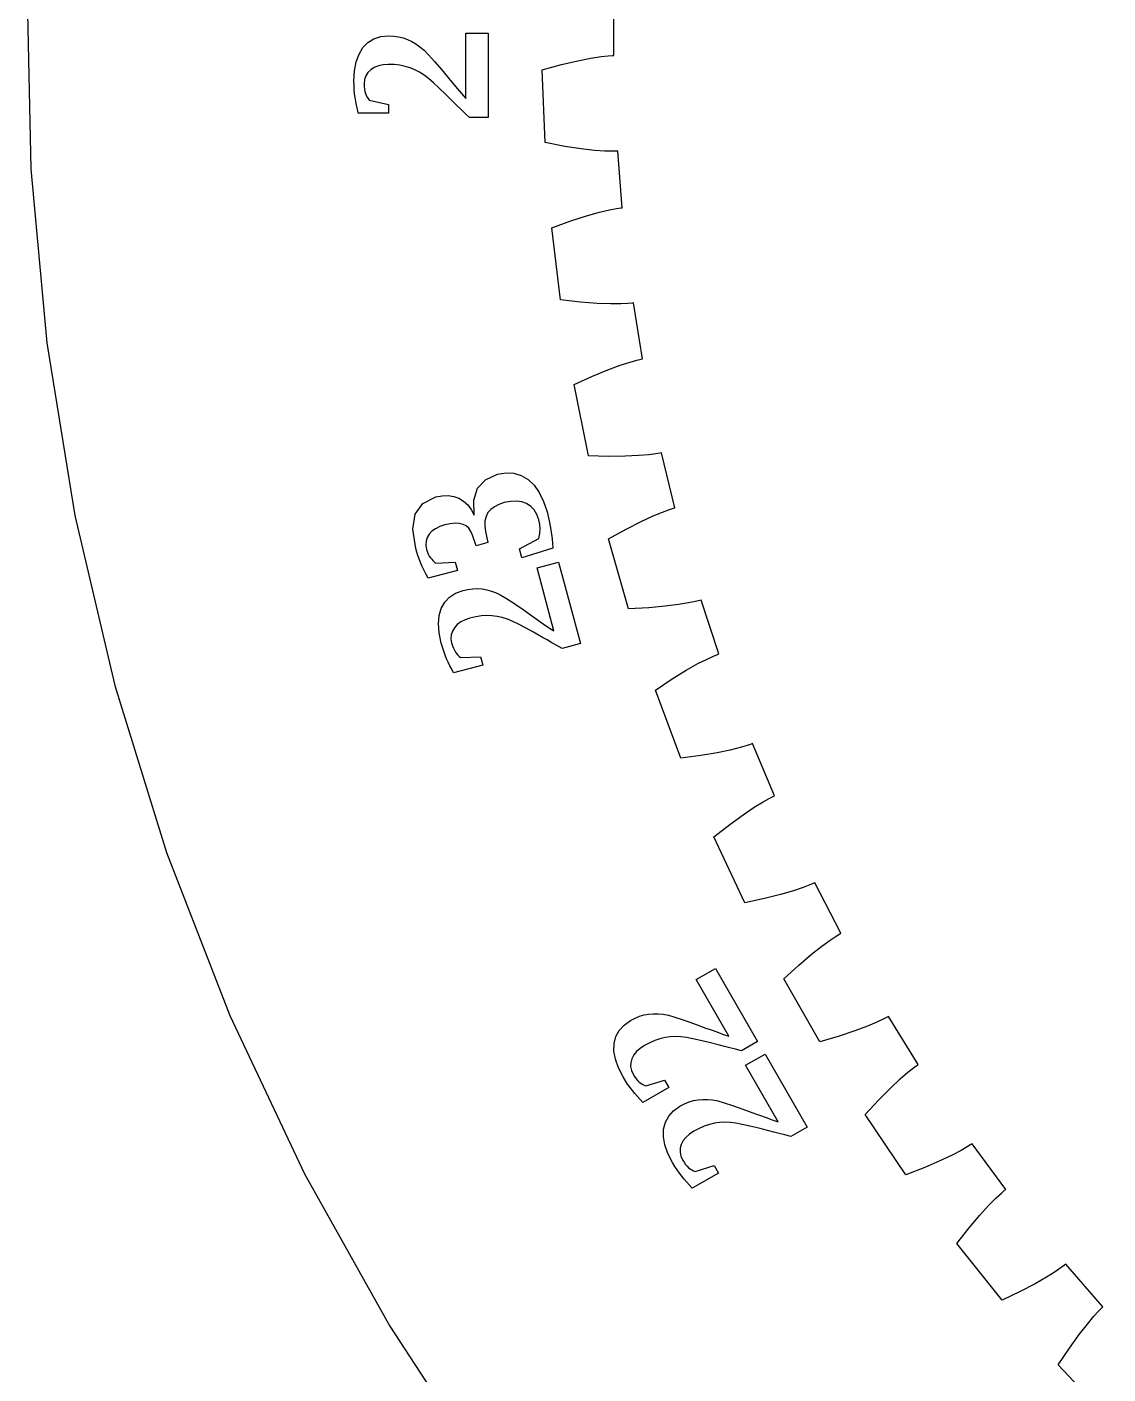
# Model space of a CAD drawing. Header units: metres. Extents: x -322 to 194, y -258 to 258.
# Drawn here: x -321.6 to -210.4, y -138.5 to 0 of the extents above; entities that cross this region are included whole.
import ezdxf

# ---------------------------------------------------------------- set-up
doc = ezdxf.new("R2010")
doc.units = ezdxf.units.M

msp = doc.modelspace()

# ---------------------------------------------------------------- linework, layer by layer
for p, q in [((-321.637, 3.41534), (-321.248, -14.5648)), ((-261.238, -2.91498), (-261.238, 2.91498)), ((-286.543, -1.57513), (-285.932, -1.20108)), ((-285.932, -1.20108), (-285.222, -0.97664)), ((-285.222, -0.97664), (-284.415, -0.90182)), ((-284.415, -0.90182), (-283.892, -0.92415)), ((-283.892, -0.92415), (-283.395, -0.99107)), ((-283.395, -0.99107), (-282.921, -1.10265)), ((-282.921, -1.10265), (-282.473, -1.25883)), ((-282.473, -1.25883), (-282.04, -1.46271)), ((-276.462, -7.34084), (-276.462, -0.63683)), ((-276.462, -0.63683), (-274.16, -0.63683)), ((-274.16, -0.63683), (-274.16, -9.29683)), ((-287.752, -3.55933), (-287.462, -2.7632)), ((-287.462, -2.7632), (-287.056, -2.09883)), ((-287.056, -2.09883), (-286.543, -1.57513)), ((-282.04, -1.46271), (-281.612, -1.71832)), ((-281.612, -1.71832), (-281.191, -2.02571)), ((-281.191, -2.02571), (-280.775, -2.38483)), ((-280.775, -2.38483), (-280.297, -2.86452)), ((-287.926, -4.4872), (-287.752, -3.55933)), ((-285.893, -4.13957), (-286.261, -4.37582)), ((-285.471, -3.97083), (-285.893, -4.13957)), ((-284.995, -3.86958), (-285.471, -3.97083)), ((-284.466, -3.83583), (-284.995, -3.86958)), ((-283.851, -3.85783), (-284.466, -3.83583)), ((-283.271, -3.92383), (-283.851, -3.85783)), ((-282.725, -4.03383), (-283.271, -3.92383)), ((-282.213, -4.18784), (-282.725, -4.03383)), ((-280.297, -2.86452), (-279.689, -3.53458)), ((-279.689, -3.53458), (-278.951, -4.39502)), ((-268.613, -4.40302), (-266.616, -3.84758)), ((-266.616, -3.84758), (-264.949, -3.45621)), ((-264.949, -3.45621), (-263.601, -3.19591)), ((-263.601, -3.19591), (-262.562, -3.03735)), ((-262.562, -3.03735), (-261.825, -2.9539)), ((-261.825, -2.9539), (-261.385, -2.92091)), ((-261.385, -2.92091), (-261.238, -2.91498)), ((-287.984, -5.54683), (-287.926, -4.4872)), ((-286.902, -5.38608), (-286.945, -5.81183)), ((-286.774, -5.00482), (-286.902, -5.38608)), ((-286.56, -4.66808), (-286.774, -5.00482)), ((-286.261, -4.37582), (-286.56, -4.66808)), ((-281.723, -4.38852), (-282.213, -4.18784)), ((-281.24, -4.63957), (-281.723, -4.38852)), ((-280.767, -4.94101), (-281.24, -4.63957)), ((-280.301, -5.29283), (-280.767, -4.94101)), ((-279.797, -5.72458), (-280.301, -5.29283)), ((-278.951, -4.39502), (-278.083, -5.44583)), ((-278.083, -5.44583), (-277.714, -5.89276)), ((-268.316, -11.8674), (-268.613, -4.40302)), ((-287.976, -5.99677), (-287.984, -5.54683)), ((-287.952, -6.42958), (-287.976, -5.99677)), ((-287.912, -6.84526), (-287.952, -6.42958)), ((-287.856, -7.24384), (-287.912, -6.84526)), ((-286.945, -5.81183), (-286.937, -6.11189)), ((-286.937, -6.11189), (-286.912, -6.38008)), ((-286.912, -6.38008), (-286.87, -6.61639)), ((-286.87, -6.61639), (-286.812, -6.82083)), ((-286.812, -6.82083), (-286.738, -7.00552)), ((-279.206, -6.26582), (-279.797, -5.72458)), ((-278.53, -6.91658), (-279.206, -6.26582)), ((-277.767, -7.67683), (-278.53, -6.91658)), ((-277.714, -5.89276), (-277.321, -6.35757)), ((-277.321, -6.35757), (-276.903, -6.84027)), ((-276.903, -6.84027), (-276.462, -7.34084)), ((-287.789, -7.63557), (-287.856, -7.24384)), ((-287.715, -8.03183), (-287.789, -7.63557)), ((-287.634, -8.43257), (-287.715, -8.03183)), ((-286.738, -7.00552), (-286.647, -7.18257)), ((-286.647, -7.18257), (-286.539, -7.35202)), ((-286.539, -7.35202), (-286.415, -7.51382)), ((-286.415, -7.51382), (-284.439, -7.95183)), ((-284.439, -7.95183), (-284.439, -8.83783)), ((-277.383, -8.05708), (-277.767, -7.67683)), ((-276.975, -8.45383), (-277.383, -8.05708)), ((-287.546, -8.83783), (-287.634, -8.43257)), ((-284.439, -8.83783), (-287.546, -8.83783)), ((-276.542, -8.86708), (-276.975, -8.45383)), ((-276.085, -9.29683), (-276.542, -8.86708)), ((-274.16, -9.29683), (-276.085, -9.29683)), ((-266.281, -12.2624), (-268.316, -11.8674)), ((-264.588, -12.5201), (-266.281, -12.2624)), ((-263.224, -12.6725), (-264.588, -12.5201)), ((-262.176, -12.748), (-263.224, -12.6725)), ((-261.435, -12.7726), (-262.176, -12.748)), ((-260.993, -12.7706), (-261.435, -12.7726)), ((-260.847, -12.7648), (-260.993, -12.7706)), ((-260.383, -18.5764), (-260.847, -12.7648)), ((-321.248, -14.5648), (-319.605, -32.4741)), ((-264.039, -19.4107), (-262.716, -19.0441)), ((-262.716, -19.0441), (-261.693, -18.8036)), ((-261.693, -18.8036), (-260.965, -18.6618)), ((-260.965, -18.6618), (-260.529, -18.5939)), ((-260.529, -18.5939), (-260.383, -18.5764)), ((-267.616, -20.6456), (-265.669, -19.9333)), ((-266.727, -28.0628), (-267.616, -20.6456)), ((-265.669, -19.9333), (-264.039, -19.4107)), ((-264.667, -28.2949), (-266.727, -28.0628)), ((-262.959, -28.4173), (-264.667, -28.2949)), ((-261.587, -28.4608), (-262.959, -28.4173)), ((-260.536, -28.4528), (-261.587, -28.4608)), ((-259.796, -28.4185), (-260.536, -28.4528)), ((-259.356, -28.3813), (-259.796, -28.4185)), ((-259.21, -28.364), (-259.356, -28.3813)), ((-258.287, -34.1204), (-259.21, -28.364)), ((-319.605, -32.4741), (-316.717, -50.2251)), ((-260.575, -34.772), (-259.574, -34.4509)), ((-259.574, -34.4509), (-258.86, -34.2517)), ((-258.86, -34.2517), (-258.43, -34.1494)), ((-258.43, -34.1494), (-258.287, -34.1204)), ((-265.332, -36.7577), (-263.448, -35.8929)), ((-263.448, -35.8929), (-261.865, -35.2425)), ((-261.865, -35.2425), (-260.575, -34.772)), ((-263.856, -44.0808), (-265.332, -36.7577)), ((-261.785, -44.1485), (-263.856, -44.0808)), ((-260.073, -44.1348), (-261.785, -44.1485)), ((-258.701, -44.0692), (-260.073, -44.1348)), ((-257.655, -43.9777), (-258.701, -44.0692)), ((-256.919, -43.8846), (-257.655, -43.9777)), ((-256.483, -43.8127), (-256.919, -43.8846)), ((-256.34, -43.7838), (-256.483, -43.8127)), ((-254.962, -49.4486), (-256.34, -43.7838)), ((-275.254, -47.4345), (-274.438, -46.5475)), ((-274.438, -46.5475), (-273.197, -45.9924)), ((-273.197, -45.9924), (-272.328, -45.8459)), ((-272.328, -45.8459), (-271.516, -45.8875)), ((-271.516, -45.8875), (-270.762, -46.1173)), ((-270.762, -46.1173), (-270.065, -46.5352)), ((-270.065, -46.5352), (-269.442, -47.1261)), ((-280.894, -48.9846), (-279.544, -48.3255)), ((-279.544, -48.3255), (-278.893, -48.1986)), ((-278.893, -48.1986), (-278.282, -48.1775)), ((-278.282, -48.1775), (-277.712, -48.2622)), ((-277.712, -48.2622), (-277.182, -48.4526)), ((-277.182, -48.4526), (-276.702, -48.7443)), ((-275.646, -48.6534), (-275.254, -47.4345)), ((-269.442, -47.1261), (-268.909, -47.8757)), ((-268.909, -47.8757), (-268.467, -48.7841)), ((-281.688, -50.0894), (-280.894, -48.9846)), ((-276.702, -48.7443), (-276.281, -49.1335)), ((-276.281, -49.1335), (-275.918, -49.6202)), ((-275.918, -49.6202), (-275.613, -50.2043)), ((-275.613, -50.2043), (-275.646, -48.6534)), ((-273.908, -49.6066), (-274.196, -49.9352)), ((-273.533, -49.3265), (-273.908, -49.6066)), ((-273.07, -49.0949), (-273.533, -49.3265)), ((-272.521, -48.9117), (-273.07, -49.0949)), ((-271.866, -48.7811), (-272.521, -48.9117)), ((-271.264, -48.7543), (-271.866, -48.7811)), ((-270.714, -48.8313), (-271.264, -48.7543)), ((-270.218, -49.0122), (-270.714, -48.8313)), ((-269.788, -49.2901), (-270.218, -49.0122)), ((-269.435, -49.6587), (-269.788, -49.2901)), ((-269.159, -50.1181), (-269.435, -49.6587)), ((-268.467, -48.7841), (-268.114, -49.8513)), ((-268.114, -49.8513), (-267.894, -50.7719)), ((-257.191, -50.28), (-256.219, -49.8804)), ((-256.219, -49.8804), (-255.523, -49.6251)), ((-255.523, -49.6251), (-255.103, -49.489)), ((-255.103, -49.489), (-254.962, -49.4486)), ((-316.717, -50.2251), (-312.598, -67.7314)), ((-281.927, -51.64), (-281.688, -50.0894)), ((-278.648, -51.1975), (-279.163, -51.3688)), ((-278.086, -51.0748), (-278.648, -51.1975)), ((-277.584, -51.0244), (-278.086, -51.0748)), ((-277.143, -51.0463), (-277.584, -51.0244)), ((-276.762, -51.1405), (-277.143, -51.0463)), ((-276.438, -51.3083), (-276.762, -51.1405)), ((-274.502, -50.7698), (-274.517, -51.2839)), ((-274.395, -50.3202), (-274.502, -50.7698)), ((-274.196, -49.9352), (-274.395, -50.3202)), ((-268.961, -50.6682), (-269.159, -50.1181)), ((-268.867, -51.1388), (-268.961, -50.6682)), ((-268.836, -51.6157), (-268.867, -51.1388)), ((-267.894, -50.7719), (-267.724, -51.7033)), ((-259.966, -51.6256), (-258.439, -50.8515)), ((-258.439, -50.8515), (-257.191, -50.28)), ((-281.611, -53.6364), (-281.927, -51.64)), ((-280.456, -52.5091), (-280.566, -52.8887)), ((-280.252, -52.1605), (-280.456, -52.5091)), ((-279.965, -51.8503), (-280.252, -52.1605)), ((-279.602, -51.5864), (-279.965, -51.8503)), ((-279.163, -51.3688), (-279.602, -51.5864)), ((-276.164, -51.551), (-276.438, -51.3083)), ((-275.942, -51.8685), (-276.164, -51.551)), ((-275.77, -52.2607), (-275.942, -51.8685)), ((-275.395, -53.3416), (-275.77, -52.2607)), ((-274.517, -51.2839), (-274.441, -51.8624)), ((-274.441, -51.8624), (-274.204, -53.0225)), ((-270.942, -53.6672), (-268.963, -52.5882)), ((-268.963, -52.5882), (-268.868, -52.0988)), ((-268.868, -52.0988), (-268.836, -51.6157)), ((-267.724, -51.7033), (-267.603, -52.6455)), ((-267.603, -52.6455), (-267.533, -53.5984)), ((-261.775, -52.6373), (-259.966, -51.6256)), ((-259.722, -59.82), (-261.775, -52.6373)), ((-281.51, -53.9902), (-281.611, -53.6364)), ((-281.398, -54.3438), (-281.51, -53.9902)), ((-280.566, -52.8887), (-280.583, -53.2994)), ((-280.583, -53.2994), (-280.507, -53.7413)), ((-280.507, -53.7413), (-280.429, -53.9922)), ((-280.429, -53.9922), (-280.337, -54.2139)), ((-274.204, -53.0225), (-275.395, -53.3416)), ((-270.699, -54.5732), (-270.942, -53.6672)), ((-267.533, -53.5984), (-270.699, -54.5732)), ((-281.276, -54.6972), (-281.398, -54.3438)), ((-281.142, -55.0502), (-281.276, -54.6972)), ((-280.987, -55.4175), (-281.142, -55.0502)), ((-280.802, -55.8135), (-280.987, -55.4175)), ((-280.337, -54.2139), (-280.231, -54.4061)), ((-280.231, -54.4061), (-280.111, -54.569)), ((-280.111, -54.569), (-279.983, -54.7143)), ((-279.983, -54.7143), (-279.854, -54.8545)), ((-279.854, -54.8545), (-279.722, -54.9896)), ((-279.722, -54.9896), (-279.589, -55.1196)), ((-279.589, -55.1196), (-277.567, -55.0313)), ((-277.567, -55.0313), (-277.337, -55.8871)), ((-269.148, -55.6286), (-266.925, -55.0328)), ((-266.925, -55.0328), (-264.683, -63.3977)), ((-280.586, -56.2381), (-280.802, -55.8135)), ((-280.339, -56.6912), (-280.586, -56.2381)), ((-277.337, -55.8871), (-280.339, -56.6912)), ((-267.413, -62.1042), (-269.148, -55.6286)), ((-277.522, -58.2242), (-276.762, -57.943)), ((-276.762, -57.943), (-276.251, -57.8293)), ((-276.251, -57.8293), (-275.753, -57.765)), ((-275.753, -57.765), (-275.267, -57.7504)), ((-275.267, -57.7504), (-274.793, -57.7852)), ((-274.793, -57.7852), (-274.322, -57.87)), ((-274.322, -57.87), (-273.843, -58.0063)), ((-273.843, -58.0063), (-273.357, -58.1941)), ((-273.357, -58.1941), (-272.862, -58.4333)), ((-279.003, -59.7827), (-278.643, -59.1441)), ((-278.643, -59.1441), (-278.149, -58.6246)), ((-278.149, -58.6246), (-277.522, -58.2242)), ((-272.862, -58.4333), (-272.276, -58.773)), ((-272.276, -58.773), (-271.515, -59.2628)), ((-271.515, -59.2628), (-270.58, -59.903)), ((-255.946, -59.5733), (-257.652, -59.7229)), ((-254.585, -59.3989), (-255.946, -59.5733)), ((-253.548, -59.2246), (-254.585, -59.3989)), ((-252.822, -59.0733), (-253.548, -59.2246)), ((-252.394, -58.967), (-252.822, -59.0733)), ((-252.253, -58.9268), (-252.394, -58.967)), ((-250.429, -64.4642), (-252.253, -58.9268)), ((-279.297, -61.3736), (-279.223, -60.5295)), ((-279.223, -60.5295), (-279.003, -59.7827)), ((-276.554, -60.9598), (-276.987, -61.1806)), ((-276.052, -60.7902), (-276.554, -60.9598)), ((-275.452, -60.6523), (-276.052, -60.7902)), ((-274.874, -60.5658), (-275.452, -60.6523)), ((-274.318, -60.5308), (-274.874, -60.5658)), ((-273.784, -60.5471), (-274.318, -60.5308)), ((-273.259, -60.614), (-273.784, -60.5471)), ((-272.728, -60.7317), (-273.259, -60.614)), ((-272.192, -60.9003), (-272.728, -60.7317)), ((-271.651, -61.1196), (-272.192, -60.9003)), ((-270.58, -59.903), (-269.469, -60.6933)), ((-269.469, -60.6933), (-268.997, -61.0295)), ((-257.652, -59.7229), (-259.722, -59.82)), ((-279.225, -62.3149), (-279.297, -61.3736)), ((-279.007, -63.3534), (-279.225, -62.3149)), ((-277.859, -62.1361), (-277.978, -62.5167)), ((-277.646, -61.7764), (-277.859, -62.1361)), ((-277.351, -61.4529), (-277.646, -61.7764)), ((-276.987, -61.1806), (-277.351, -61.4529)), ((-271.052, -61.406), (-271.651, -61.1196)), ((-270.342, -61.776), (-271.052, -61.406)), ((-269.52, -62.2295), (-270.342, -61.776)), ((-268.587, -62.7665), (-269.52, -62.2295)), ((-268.997, -61.0295), (-268.497, -61.3767)), ((-268.497, -61.3767), (-267.969, -61.7349)), ((-267.969, -61.7349), (-267.413, -62.1042)), ((-278.883, -63.7859), (-279.007, -63.3534)), ((-277.978, -62.5167), (-278.004, -62.9182)), ((-278.004, -62.9182), (-277.935, -63.3405)), ((-277.935, -63.3405), (-277.849, -63.6282)), ((-277.849, -63.6282), (-277.755, -63.8808)), ((-268.117, -63.0344), (-268.587, -62.7665)), ((-267.62, -63.3119), (-268.117, -63.0344)), ((-267.095, -63.5991), (-267.62, -63.3119)), ((-266.543, -63.896), (-267.095, -63.5991)), ((-264.683, -63.3977), (-266.543, -63.896)), ((-278.747, -64.1978), (-278.883, -63.7859)), ((-278.601, -64.589), (-278.747, -64.1978)), ((-278.444, -64.9595), (-278.601, -64.589)), ((-278.278, -65.3205), (-278.444, -64.9595)), ((-277.755, -63.8808), (-277.654, -64.0983)), ((-277.654, -64.0983), (-277.545, -64.2807)), ((-277.545, -64.2807), (-277.425, -64.4398)), ((-277.425, -64.4398), (-277.292, -64.5873)), ((-277.292, -64.5873), (-277.144, -64.7232)), ((-277.144, -64.7232), (-276.982, -64.8473)), ((-276.982, -64.8473), (-274.96, -64.759)), ((-274.96, -64.759), (-274.731, -65.6148)), ((-252.585, -65.4701), (-251.648, -64.9945)), ((-251.648, -64.9945), (-250.974, -64.6847)), ((-250.974, -64.6847), (-250.567, -64.5157)), ((-250.567, -64.5157), (-250.429, -64.4642)), ((-278.104, -65.6841), (-278.278, -65.3205)), ((-277.922, -66.0502), (-278.104, -65.6841)), ((-277.732, -66.4189), (-277.922, -66.0502)), ((-274.731, -65.6148), (-277.732, -66.4189)), ((-255.245, -67.032), (-253.784, -66.1389)), ((-253.784, -66.1389), (-252.585, -65.4701)), ((-312.598, -67.7314), (-307.268, -84.9078)), ((-256.968, -68.1842), (-255.245, -67.032)), ((-254.351, -75.1811), (-256.968, -68.1842)), ((-250.607, -74.6352), (-252.295, -74.9198)), ((-249.263, -74.3531), (-250.607, -74.6352)), ((-248.244, -74.097), (-249.263, -74.3531)), ((-247.532, -73.8886), (-248.244, -74.097)), ((-247.113, -73.7485), (-247.532, -73.8886)), ((-246.976, -73.6972), (-247.113, -73.7485)), ((-244.718, -79.0723), (-246.976, -73.6972)), ((-252.295, -74.9198), (-254.351, -75.1811)), ((-247.93, -81.0082), (-246.788, -80.2462)), ((-246.788, -80.2462), (-245.891, -79.6977)), ((-245.891, -79.6977), (-245.244, -79.3354)), ((-245.244, -79.3354), (-244.851, -79.1345)), ((-244.851, -79.1345), (-244.718, -79.0723)), ((-249.315, -82.0145), (-247.93, -81.0082)), ((-250.941, -83.3), (-249.315, -82.0145)), ((-247.776, -90.0669), (-250.941, -83.3)), ((-307.268, -84.9078), (-300.753, -101.67)), ((-241.774, -88.501), (-242.77, -88.8373)), ((-241.081, -88.2366), (-241.774, -88.501)), ((-240.675, -88.0638), (-241.081, -88.2366)), ((-240.542, -88.0017), (-240.675, -88.0638)), ((-237.865, -93.1804), (-240.542, -88.0017)), ((-245.747, -89.643), (-247.776, -90.0669)), ((-244.087, -89.2252), (-245.747, -89.643)), ((-242.77, -88.8373), (-244.087, -89.2252)), ((-239.834, -94.5151), (-238.984, -93.8971)), ((-238.984, -93.8971), (-238.368, -93.4845)), ((-238.368, -93.4845), (-237.992, -93.253)), ((-237.992, -93.253), (-237.865, -93.1804)), ((-242.213, -96.4785), (-240.912, -95.3654)), ((-240.912, -95.3654), (-239.834, -94.5151)), ((-252.765, -97.9726), (-250.772, -96.8216)), ((-250.772, -96.8216), (-246.442, -104.321)), ((-243.732, -97.8891), (-242.213, -96.4785)), ((-249.413, -103.778), (-252.765, -97.9726)), ((-240.039, -104.383), (-243.732, -97.8891)), ((-300.753, -101.67), (-293.084, -117.938)), ((-260.182, -102.647), (-259.52, -102.179)), ((-259.52, -102.179), (-259.057, -101.937)), ((-259.057, -101.937), (-258.592, -101.746)), ((-258.592, -101.746), (-258.127, -101.606)), ((-258.127, -101.606), (-257.66, -101.517)), ((-257.66, -101.517), (-257.183, -101.477)), ((-257.183, -101.477), (-256.685, -101.484)), ((-256.685, -101.484), (-256.166, -101.54)), ((-256.166, -101.54), (-255.627, -101.643)), ((-255.627, -101.643), (-254.973, -101.819)), ((-254.973, -101.819), (-254.111, -102.096)), ((-254.111, -102.096), (-253.042, -102.472)), ((-253.042, -102.472), (-251.765, -102.948)), ((-234.181, -102.345), (-235.147, -102.76)), ((-233.511, -102.027), (-234.181, -102.345)), ((-233.12, -101.822), (-233.511, -102.027)), ((-232.992, -101.75), (-233.12, -101.822)), ((-229.912, -106.699), (-232.992, -101.75)), ((-261.209, -104.536), (-261.027, -103.826)), ((-261.027, -103.826), (-260.684, -103.196)), ((-260.684, -103.196), (-260.182, -102.647)), ((-255.445, -103.852), (-255.97, -103.923)), ((-254.902, -103.828), (-255.445, -103.852)), ((-254.341, -103.852), (-254.902, -103.828)), ((-253.762, -103.924), (-254.341, -103.852)), ((-251.765, -102.948), (-251.222, -103.15)), ((-251.222, -103.15), (-250.649, -103.356)), ((-250.649, -103.356), (-250.046, -103.566)), ((-250.046, -103.566), (-249.413, -103.778)), ((-238.05, -103.799), (-240.039, -104.383)), ((-236.429, -103.251), (-238.05, -103.799)), ((-235.147, -102.76), (-236.429, -103.251)), ((-261.229, -105.314), (-261.209, -104.536)), ((-258.539, -105.039), (-258.9, -105.364)), ((-258.098, -104.745), (-258.539, -105.039)), ((-257.554, -104.457), (-258.098, -104.745)), ((-257.019, -104.224), (-257.554, -104.457)), ((-256.491, -104.046), (-257.019, -104.224)), ((-255.97, -103.923), (-256.491, -104.046)), ((-253.109, -104.046), (-253.762, -103.924)), ((-252.327, -104.219), (-253.109, -104.046)), ((-251.416, -104.445), (-252.327, -104.219)), ((-250.376, -104.722), (-251.416, -104.445)), ((-249.853, -104.859), (-250.376, -104.722)), ((-249.301, -104.999), (-249.853, -104.859)), ((-248.72, -105.14), (-249.301, -104.999)), ((-248.109, -105.284), (-248.72, -105.14)), ((-246.442, -104.321), (-248.109, -105.284)), ((-261.082, -106.149), (-261.229, -105.314)), ((-260.768, -107.039), (-261.082, -106.149)), ((-259.495, -106.513), (-259.512, -106.911)), ((-259.382, -106.11), (-259.495, -106.513)), ((-259.181, -105.721), (-259.382, -106.11)), ((-258.9, -105.364), (-259.181, -105.721)), ((-247.679, -106.783), (-245.685, -105.632)), ((-245.685, -105.632), (-241.355, -113.131)), ((-260.289, -107.986), (-260.768, -107.039)), ((-260.057, -108.371), (-260.289, -107.986)), ((-259.512, -106.911), (-259.432, -107.306)), ((-259.432, -107.306), (-259.257, -107.696)), ((-259.257, -107.696), (-259.099, -107.951)), ((-259.099, -107.951), (-258.944, -108.171)), ((-244.327, -112.588), (-247.679, -106.783)), ((-231.769, -108.186), (-230.971, -107.503)), ((-230.971, -107.503), (-230.389, -107.043)), ((-230.389, -107.043), (-230.033, -106.782)), ((-230.033, -106.782), (-229.912, -106.699)), ((-259.82, -108.734), (-260.057, -108.371)), ((-259.577, -109.074), (-259.82, -108.734)), ((-259.329, -109.391), (-259.577, -109.074)), ((-259.076, -109.697), (-259.329, -109.391)), ((-258.944, -108.171), (-258.789, -108.355)), ((-258.789, -108.355), (-258.637, -108.503)), ((-258.637, -108.503), (-258.48, -108.626)), ((-258.48, -108.626), (-258.313, -108.734)), ((-258.313, -108.734), (-258.135, -108.827)), ((-255.573, -109.063), (-258.264, -110.617)), ((-258.135, -108.827), (-257.947, -108.905)), ((-257.947, -108.905), (-256.016, -108.296)), ((-256.016, -108.296), (-255.573, -109.063)), ((-233.984, -110.333), (-232.776, -109.12)), ((-232.776, -109.12), (-231.769, -108.186)), ((-258.813, -110.003), (-259.076, -109.697)), ((-258.543, -110.31), (-258.813, -110.003)), ((-258.264, -110.617), (-258.543, -110.31)), ((-254.434, -110.989), (-253.97, -110.747)), ((-253.97, -110.747), (-253.506, -110.556)), ((-253.506, -110.556), (-253.04, -110.416)), ((-253.04, -110.416), (-252.574, -110.327)), ((-252.574, -110.327), (-252.097, -110.287)), ((-252.097, -110.287), (-251.599, -110.294)), ((-251.599, -110.294), (-251.08, -110.35)), ((-251.08, -110.35), (-250.54, -110.453)), ((-250.54, -110.453), (-249.886, -110.629)), ((-249.886, -110.629), (-249.025, -110.906)), ((-235.386, -111.859), (-233.984, -110.333)), ((-255.94, -112.636), (-255.598, -112.006)), ((-255.598, -112.006), (-255.096, -111.457)), ((-255.096, -111.457), (-254.434, -110.989)), ((-249.025, -110.906), (-247.956, -111.282)), ((-247.956, -111.282), (-246.678, -111.758)), ((-246.678, -111.758), (-246.135, -111.96)), ((-246.135, -111.96), (-245.562, -112.166)), ((-245.562, -112.166), (-244.96, -112.376)), ((-231.19, -118.04), (-235.386, -111.859)), ((-256.142, -114.124), (-256.123, -113.346)), ((-256.123, -113.346), (-255.94, -112.636)), ((-253.011, -113.555), (-253.453, -113.849)), ((-252.468, -113.267), (-253.011, -113.555)), ((-251.932, -113.034), (-252.468, -113.267)), ((-251.404, -112.856), (-251.932, -113.034)), ((-250.884, -112.733), (-251.404, -112.856)), ((-250.359, -112.662), (-250.884, -112.733)), ((-249.816, -112.638), (-250.359, -112.662)), ((-249.255, -112.662), (-249.816, -112.638)), ((-248.676, -112.734), (-249.255, -112.662)), ((-248.023, -112.856), (-248.676, -112.734)), ((-247.241, -113.029), (-248.023, -112.856)), ((-246.33, -113.255), (-247.241, -113.029)), ((-245.289, -113.532), (-246.33, -113.255)), ((-244.766, -113.669), (-245.289, -113.532)), ((-244.96, -112.376), (-244.327, -112.588)), ((-241.355, -113.131), (-243.023, -114.094)), ((-255.995, -114.958), (-256.142, -114.124)), ((-255.682, -115.849), (-255.995, -114.958)), ((-254.296, -114.92), (-254.409, -115.323)), ((-254.095, -114.531), (-254.296, -114.92)), ((-253.814, -114.174), (-254.095, -114.531)), ((-253.453, -113.849), (-253.814, -114.174)), ((-244.214, -113.809), (-244.766, -113.669)), ((-243.633, -113.95), (-244.214, -113.809)), ((-243.023, -114.094), (-243.633, -113.95)), ((-224.496, -114.937), (-224.869, -115.172)), ((-224.374, -114.855), (-224.496, -114.937)), ((-220.91, -119.544), (-224.374, -114.855)), ((-255.202, -116.796), (-255.682, -115.849)), ((-254.409, -115.323), (-254.426, -115.721)), ((-254.426, -115.721), (-254.346, -116.116)), ((-254.346, -116.116), (-254.17, -116.506)), ((-226.441, -116.033), (-227.68, -116.624)), ((-225.512, -115.543), (-226.441, -116.033)), ((-224.869, -115.172), (-225.512, -115.543)), ((-254.971, -117.181), (-255.202, -116.796)), ((-254.733, -117.544), (-254.971, -117.181)), ((-254.491, -117.884), (-254.733, -117.544)), ((-254.17, -116.506), (-254.013, -116.761)), ((-254.013, -116.761), (-253.857, -116.981)), ((-253.857, -116.981), (-253.703, -117.165)), ((-253.703, -117.165), (-253.55, -117.313)), ((-253.55, -117.313), (-253.394, -117.436)), ((-253.394, -117.436), (-253.226, -117.544)), ((-253.226, -117.544), (-253.049, -117.637)), ((-253.049, -117.637), (-252.86, -117.715)), ((-252.86, -117.715), (-250.93, -117.106)), ((-250.93, -117.106), (-250.487, -117.873)), ((-229.253, -117.3), (-231.19, -118.04)), ((-227.68, -116.624), (-229.253, -117.3)), ((-293.084, -117.938), (-284.299, -133.631)), ((-254.243, -118.201), (-254.491, -117.884)), ((-253.989, -118.507), (-254.243, -118.201)), ((-253.727, -118.813), (-253.989, -118.507)), ((-253.456, -119.12), (-253.727, -118.813)), ((-253.178, -119.427), (-253.456, -119.12)), ((-250.487, -117.873), (-253.178, -119.427)), ((-222.643, -121.174), (-221.902, -120.429)), ((-221.902, -120.429), (-221.359, -119.924)), ((-221.359, -119.924), (-221.024, -119.636)), ((-221.024, -119.636), (-220.91, -119.544)), ((-223.573, -122.184), (-222.643, -121.174)), ((-224.681, -123.489), (-223.573, -122.184)), ((-225.957, -125.122), (-224.681, -123.489)), ((-221.283, -130.95), (-225.957, -125.122)), ((-214.856, -127.325), (-215.21, -127.589)), ((-214.742, -127.233), (-214.856, -127.325)), ((-210.916, -131.633), (-214.742, -127.233)), ((-216.709, -128.572), (-217.897, -129.26)), ((-215.821, -128.01), (-216.709, -128.572)), ((-215.21, -127.589), (-215.821, -128.01)), ((-219.411, -130.058), (-221.283, -130.95)), ((-217.897, -129.26), (-219.411, -130.058)), ((-212.515, -133.395), (-211.835, -132.593)), ((-211.835, -132.593), (-211.333, -132.047)), ((-211.333, -132.047), (-211.023, -131.733)), ((-211.023, -131.733), (-210.916, -131.633)), ((-284.299, -133.631), (-274.44, -148.672)), ((-213.361, -134.476), (-212.515, -133.395)), ((-214.362, -135.865), (-213.361, -134.476)), ((-215.504, -137.594), (-214.362, -135.865)), ((-210.382, -143.032), (-215.504, -137.594))]:
    msp.add_line(p, q)

doc.saveas('drawing.dxf')
